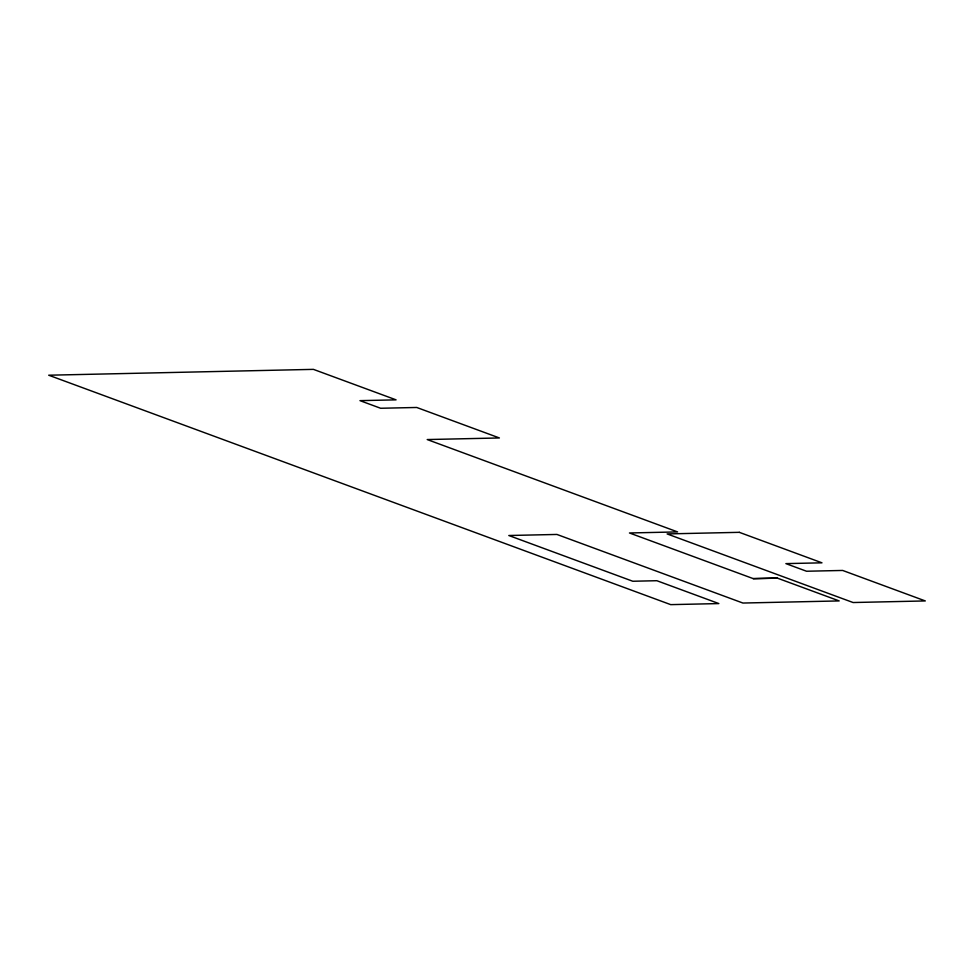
<?xml version="1.0" encoding="UTF-8"?>
<svg xmlns="http://www.w3.org/2000/svg" width="974" height="974" viewBox="0 0 974 974"><rect width="100%" height="100%" fill="white"/><g stroke="black" fill="none" stroke-linecap="round" stroke-linejoin="round"><path stroke-width="1.46" d="M753.121 578.58L777.508 578.179M777.179 578.057L753.45 578.702L629.46 532.973L677.587 531.914L427.209 439.554L499.394 437.959L416.738 407.473L380.639 408.264L359.978 400.643L396.077 399.851L313.421 369.365L48.7 375.209L670.721 604.635L718.849 603.576L656.853 580.711L632.796 581.247L508.805 535.505L556.933 534.446L742.919 603.04L839.174 600.921L777.179 578.057M739.315 532.328L667.117 533.922L853.102 602.529L925.3 600.934L842.644 570.447L806.545 571.239L785.884 563.617L821.971 562.826L739.315 532.328"/></g></svg>
